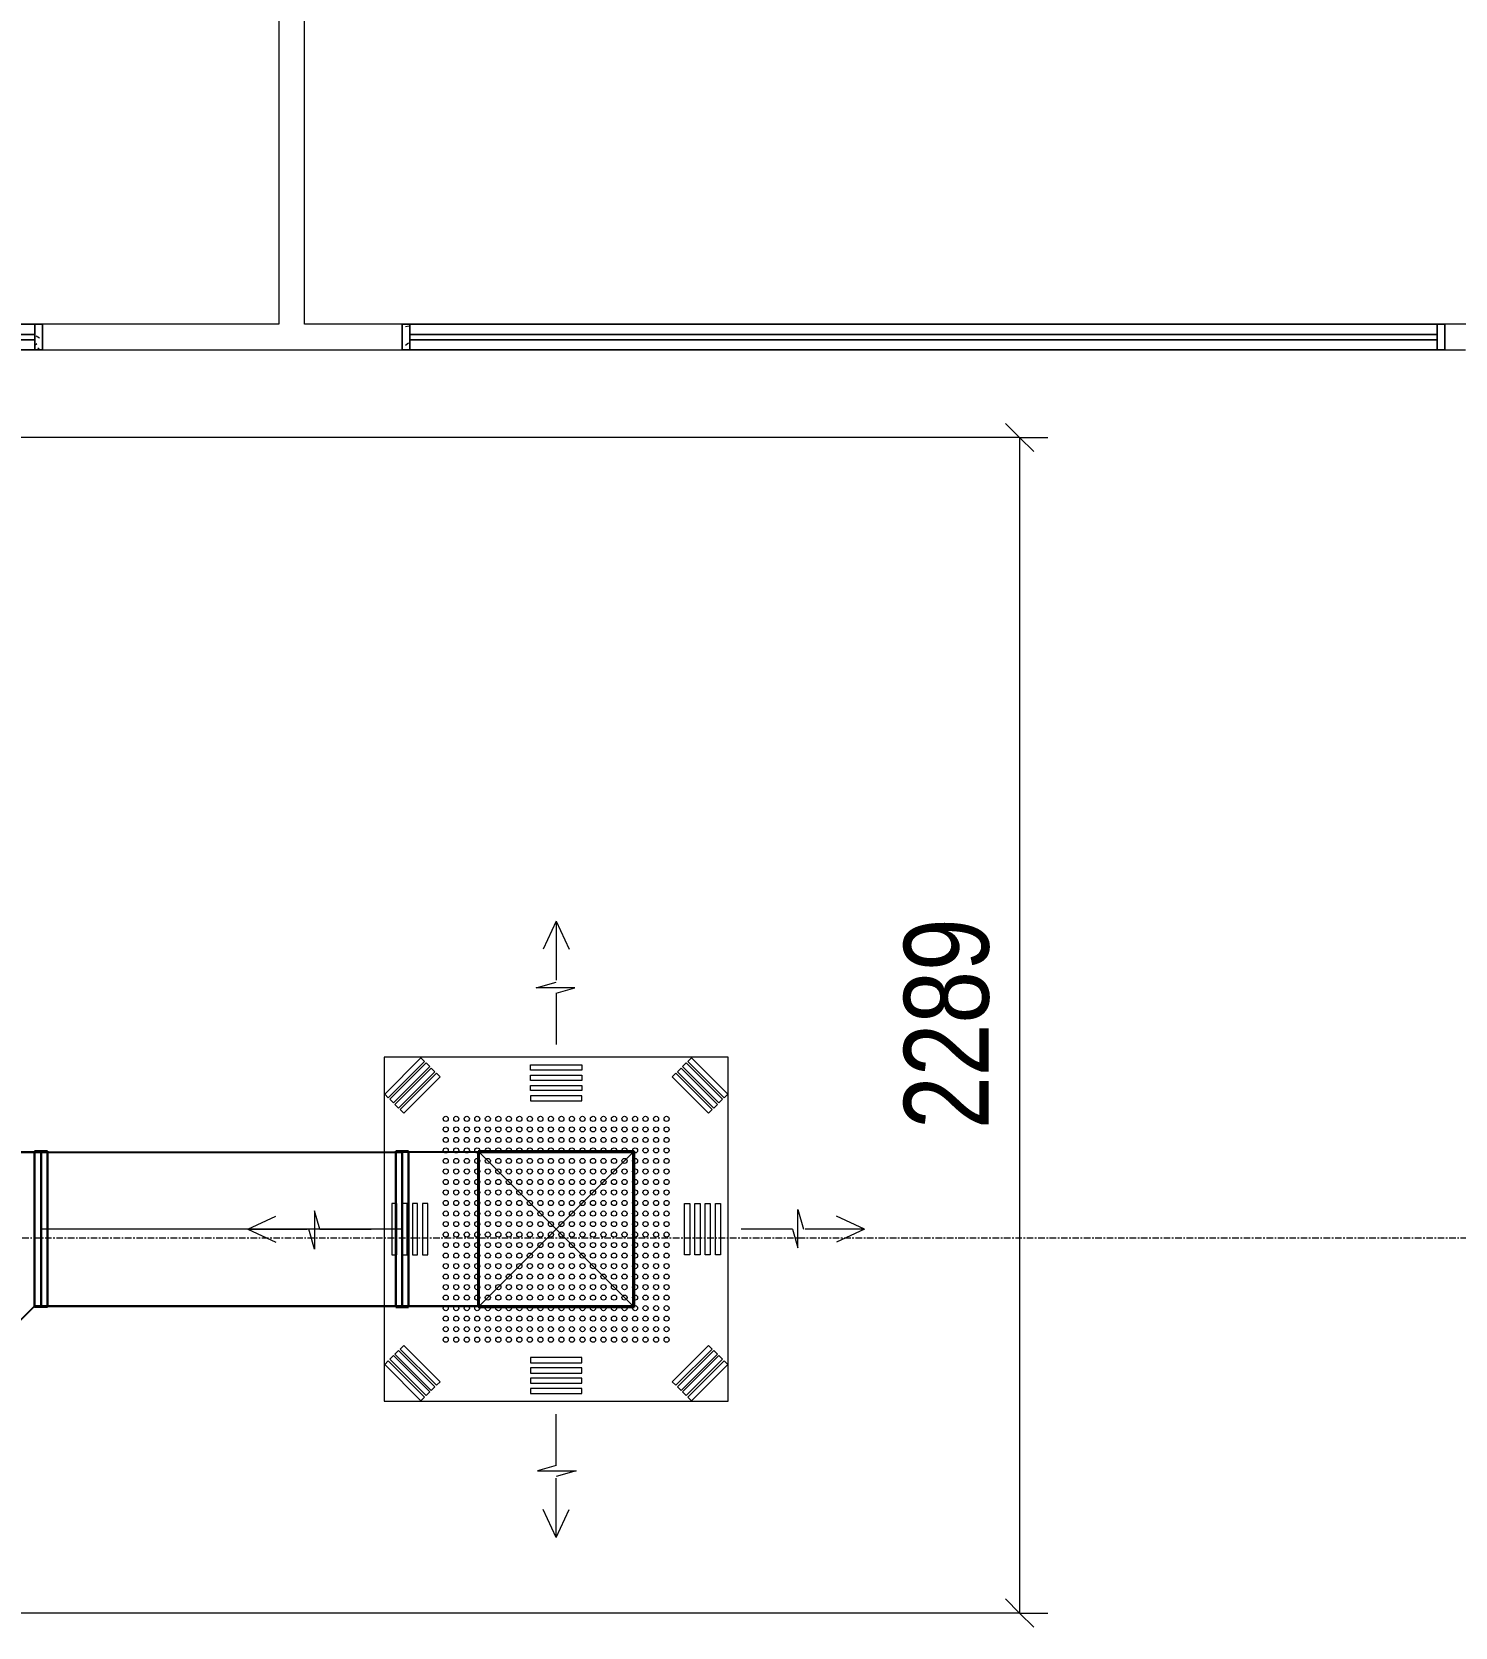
# Model space of a CAD drawing. Header units: millimetres. Extents: x -21807 to 22087, y 36760 to 60640.
# Drawn here: x -639 to 2131, y 50680 to 53786 of the extents above; entities that cross this region are included whole.
import ezdxf

# ---------------------------------------------------------------- set-up
doc = ezdxf.new("R2010")
doc.units = ezdxf.units.MM
doc.linetypes.add('Grid Line', pattern=[22.225, 12.7, -3.175, 3.175, -3.175])
for name, color, linetype, lineweight in [('A-ANNO-DIMS', 7, 'Continuous', 9), ('A-ANNO-DIMS-110', 7, 'Continuous', 9), ('A-DETL-GENF', 7, 'Continuous', 5), ('A-GENM', 7, 'Continuous', 5), ('A-WALL', 7, 'Continuous', 9), ('M-HVAC-CDFF', 7, 'Continuous', 5), ('M-HVAC-DUCT', 7, 'Continuous', 25), ('M-HVAC-DUCT-CNTR', 7, 'Continuous', 5), ('S-GRID', 7, 'Continuous', 9)]:
    doc.layers.add(name, color=color, linetype=linetype, lineweight=lineweight)
doc.layers.add('A-GLAZ', color=7, linetype='Continuous', lineweight=9, true_color=0x00007f)
doc.layers.add('M-HVAC-DUCT-ANNO', color=7, linetype='Continuous', lineweight=5, true_color=0x007f00)
doc.styles.add('Arial_3', font='arial.ttf', dxfattribs={"width": 0.8, "height": 165})
doc.dimstyles.new('AK_DIM_2_0_Arial_đỏ', dxfattribs={"dimscale": 304.8, "dimtxt": 168.342801, "dimasz": 0.180446, "dimexe": 0.180446, "dimexo": 0.180446, "dimgap": 0.036089, "dimtad": 1, "dimdec": 0, "dimzin": 0, "dimdsep": 46, "dimtxsty": 'Arial_3', "dimblk1": 'OBLIQUE', "dimblk2": 'OBLIQUE', "dimsah": 1, "dimcen": 0.09, "dimadec": 0, "dimazin": 0, "dimtfac": 1, "dimtdec": 4, "dimtix": 1, "dimtmove": 0, "dimatfit": 3, "dimfxl": 1, "dimtvp": 1, "dimtolj": 1, "dimtzin": 0, "dimarcsym": 2})

# ---------------------------------------------------------------- blocks, each defined once
blk = doc.blocks.new('AK_OViewTuongPanel - 2000x1200-V18-MẶT BẰNG HỆ THỐNG GIÓ CẤP AHU')
at = {"layer": 'A-GLAZ', "true_color": 0xaaaaaa}
h = blk.add_hatch(dxfattribs=at)
h.set_pattern_fill('FP_11', color=253, style=0, pattern_type=2)
h.set_pattern_definition([(217.5, (-3433.59, 53191.94), (3.52028, -107.6708), [7.376, -77.561, 7.376, -87.62, -90.805]), (217.5, (-3433.59, 53191.94), (3.52028, -107.6708), [-179.934, 7.376, -83.429]), (187.5, (-3433.59, 53191.94), (-98.89488, -157.70153), [7.376, -38.445, 7.376, -69.179, -29.337]), (187.5, (-3433.59, 53191.94), (-98.89488, -157.70153), [-122.377, 7.376, -21.961]), (147.5, (-3364.86, 53191.94), (-174.01878, -0.31631), [7.376, -20.564, 7.376, -93.208, -131.318]), (147.5, (-3364.86, 53191.94), (-174.01878, -0.31631), [-128.524, 7.376, -123.942]), (137.5, (-3364.86, 53191.94), (-167.9829, -49.0445), [7.376, -6.594, 7.376, -58.562, -75.438]), (137.5, (-3364.86, 53191.94), (-167.9829, -49.0445), [-79.908, 7.376, -68.062])])
h.paths.add_polyline_path([(-1015, 25), (-1015, -25), (-1000, -25), (-1000, 25)])
h.paths.add_polyline_path([(1015, 25), (1000, 25), (1000, -25), (1015, -25)])
at = {"layer": 'A-GLAZ', "color": 9, "lineweight": 13, "true_color": 0xaaaad4}
for p, q in [((-1015, 25), (-1015, -25)), ((-1000, 25), (-1015, 25)), ((-1015, -25), (-1015, 25)), ((-1015, 25), (1015, 25)), ((-1000, -25), (-1000, 25)), ((1000, 25), (-1000, 25)), ((-1000, 25), (-1000, -25)), ((1000, 5), (-1000, 5)), ((-1000, 5), (-1000, -5)), ((-1000, -5), (-1000, 5)), ((-1000, 5), (1000, 5)), ((1015, 25), (1000, 25)), ((1000, 25), (1000, -25)), ((1000, -25), (1000, 25)), ((1000, -5), (1000, 5)), ((1000, 5), (1000, -5)), ((1015, -25), (1015, 25)), ((1015, 25), (1015, -25)), ((-1015, -25), (-1000, -25)), ((1015, -25), (-1015, -25)), ((-1000, -5), (1000, -5)), ((1000, -5), (-1000, -5)), ((-1000, -25), (1000, -25)), ((1000, -25), (1015, -25))]:
    blk.add_line(p, q, dxfattribs=at)
blk = doc.blocks.new('AK_OViewTuongPanel - 2000x1200-V26-MẶT BẰNG HỆ THỐNG GIÓ CẤP AHU')
at = {"layer": 'A-GLAZ', "true_color": 0xaaaaaa}
h = blk.add_hatch(dxfattribs=at)
h.set_pattern_fill('FP_15', color=253, style=0, pattern_type=2)
h.set_pattern_definition([(217.5, (-703.59, 53191.94), (3.52028, -107.6708), [7.376, -77.561, 7.376, -87.62, -90.805]), (217.5, (-703.59, 53191.94), (3.52028, -107.6708), [-179.934, 7.376, -83.429]), (187.5, (-703.59, 53191.94), (-98.89488, -157.70153), [7.376, -38.445, 7.376, -69.179, -29.337]), (187.5, (-703.59, 53191.94), (-98.89488, -157.70153), [-122.377, 7.376, -21.961]), (147.5, (-634.86, 53191.94), (-174.01878, -0.31631), [7.376, -20.564, 7.376, -93.208, -131.318]), (147.5, (-634.86, 53191.94), (-174.01878, -0.31631), [-128.524, 7.376, -123.942]), (137.5, (-634.86, 53191.94), (-167.9829, -49.0445), [7.376, -6.594, 7.376, -58.562, -75.438]), (137.5, (-634.86, 53191.94), (-167.9829, -49.0445), [-79.908, 7.376, -68.062])])
h.paths.add_polyline_path([(-1015, 25), (-1015, -25), (-1000, -25), (-1000, 25)])
h.paths.add_polyline_path([(1015, 25), (1000, 25), (1000, -25), (1015, -25)])
at = {"layer": 'A-GLAZ', "color": 9, "lineweight": 13, "true_color": 0xaaaad4}
for p, q in [((-1015, 25), (-1015, -25)), ((-1000, 25), (-1015, 25)), ((-1015, -25), (-1015, 25)), ((-1015, 25), (1015, 25)), ((-1000, -25), (-1000, 25)), ((1000, 25), (-1000, 25)), ((-1000, 25), (-1000, -25)), ((1000, 5), (-1000, 5)), ((-1000, 5), (-1000, -5)), ((-1000, -5), (-1000, 5)), ((-1000, 5), (1000, 5)), ((1015, 25), (1000, 25)), ((1000, 25), (1000, -25)), ((1000, -25), (1000, 25)), ((1000, -5), (1000, 5)), ((1000, 5), (1000, -5)), ((1015, -25), (1015, 25)), ((1015, 25), (1015, -25)), ((-1015, -25), (-1000, -25)), ((1015, -25), (-1015, -25)), ((-1000, -5), (1000, -5)), ((1000, -5), (-1000, -5)), ((-1000, -25), (1000, -25)), ((1000, -25), (1015, -25))]:
    blk.add_line(p, q, dxfattribs=at)
blk = doc.blocks.new('AK-SGS-M3-A_rvt-1-MẶT BẰNG HỆ THỐNG GIÓ CẤP AHU')
at = {"layer": 'A-WALL', "color": 253, "lineweight": 13, "true_color": 0xaaaaaa}
for p, q in [((-158.6, 54051.9), (-158.6, 53216.9)), ((-158.6, 54051.9), (-158.6, 53216.9)), ((-108.6, 53216.9), (-108.6, 54051.9)), ((-108.6, 53216.9), (-108.6, 54051.9)), ((-158.6, 53216.9), (-3783.6, 53216.9)), ((-2648.6, 53216.9), (-618.6, 53216.9)), ((-158.6, 53216.9), (-618.6, 53216.9)), ((-618.6, 53216.9), (-618.6, 53166.9)), ((-618.6, 53216.9), (-618.6, 53166.9)), ((81.4, 53216.9), (-108.6, 53216.9)), ((3017.8, 53216.9), (-108.6, 53216.9)), ((81.4, 53166.9), (81.4, 53216.9)), ((81.4, 53166.9), (81.4, 53216.9)), ((81.4, 53216.9), (2111.4, 53216.9)), ((3017.8, 53216.9), (2111.4, 53216.9)), ((2111.4, 53216.9), (2111.4, 53166.9)), ((2111.4, 53216.9), (2111.4, 53166.9)), ((-3783.6, 53166.9), (2151.4, 53166.9)), ((-618.6, 53166.9), (-2648.6, 53166.9)), ((-618.6, 53166.9), (81.4, 53166.9)), ((2111.4, 53166.9), (81.4, 53166.9)), ((2111.4, 53166.9), (2151.4, 53166.9))]:
    blk.add_line(p, q, dxfattribs=at)
at = {"layer": 'A-GLAZ', "color": 9, "lineweight": 13, "true_color": 0xaaaad4, "rotation": 180}
for name, p in [('AK_OViewTuongPanel - 2000x1200-V18-MẶT BẰNG HỆ THỐNG GIÓ CẤP AHU', (-1633.6, 53191.9)), ('AK_OViewTuongPanel - 2000x1200-V26-MẶT BẰNG HỆ THỐNG GIÓ CẤP AHU', (1096.4, 53191.9))]:
    blk.add_blockref(name, p, dxfattribs=at)
blk = doc.blocks.new('MatNaGioCap_KemHopGio_KemLocHepa - CẤP F3-2229481-MẶT BẰNG HỆ THỐNG GIÓ CẤP AHU')
at = {"layer": 'A-DETL-GENF', "color": 5, "lineweight": 9, "true_color": 0x0000ff}
for p, q in [((-335, 335), (-335, -335)), ((335, 335), (-335, 335)), ((335, -335), (335, 335)), ((-335, -335), (335, -335))]:
    blk.add_line(p, q, dxfattribs=at)
at = {"layer": 'A-DETL-GENF', "color": 5, "true_color": 0x0000ff}
for p, q in [((-263.2, 333.9), (-333.9, 263.2)), ((-326.8, 256.1), (-256.1, 326.8)), ((-253.2, 323.9), (-323.9, 253.2)), ((-316.8, 246.1), (-246.1, 316.8)), ((-243.2, 313.9), (-313.9, 243.2)), ((-256.1, 326.8), (-263.2, 333.9)), ((-246.1, 316.8), (-253.2, 323.9)), ((-236.1, 306.8), (-243.2, 313.9)), ((-50, 320), (50, 320)), ((-50, 310), (-50, 320)), ((50, 320), (50, 310)), ((243.2, 313.9), (236.1, 306.8)), ((313.9, 243.2), (243.2, 313.9)), ((253.2, 323.9), (246.1, 316.8)), ((246.1, 316.8), (316.8, 246.1)), ((323.9, 253.2), (253.2, 323.9)), ((263.2, 333.9), (256.1, 326.8)), ((256.1, 326.8), (326.8, 256.1)), ((333.9, 263.2), (263.2, 333.9)), ((-306.8, 236.1), (-236.1, 306.8)), ((-233.2, 303.9), (-303.9, 233.2)), ((-296.8, 226.1), (-226.1, 296.8)), ((-226.1, 296.8), (-233.2, 303.9)), ((50, 310), (-50, 310)), ((-50, 300), (50, 300)), ((-50, 290), (-50, 300)), ((50, 290), (-50, 290)), ((-50, 280), (50, 280)), ((-50, 270), (-50, 280)), ((50, 300), (50, 290)), ((50, 280), (50, 270)), ((233.2, 303.9), (226.1, 296.8)), ((226.1, 296.8), (296.8, 226.1)), ((303.9, 233.2), (233.2, 303.9)), ((236.1, 306.8), (306.8, 236.1)), ((-333.9, 263.2), (-326.8, 256.1)), ((-323.9, 253.2), (-316.8, 246.1)), ((50, 270), (-50, 270)), ((-50, 260), (-50, 250)), ((50, 260), (-50, 260)), ((-50, 250), (50, 250)), ((50, 250), (50, 260)), ((316.8, 246.1), (323.9, 253.2)), ((326.8, 256.1), (333.9, 263.2)), ((-313.9, 243.2), (-306.8, 236.1)), ((-303.9, 233.2), (-296.8, 226.1)), ((296.8, 226.1), (303.9, 233.2)), ((306.8, 236.1), (313.9, 243.2)), ((-320, 50), (-320, -50)), ((-310, 50), (-320, 50)), ((-310, -50), (-310, 50)), ((-300, 50), (-300, -50)), ((-290, 50), (-300, 50)), ((-290, -50), (-290, 50)), ((-280, 50), (-280, -50)), ((-270, 50), (-280, 50)), ((-270, -50), (-270, 50)), ((-260, 50), (-260, -50)), ((-250, 50), (-260, 50)), ((-250, -50), (-250, 50)), ((250, 50), (260, 50)), ((250, -50), (250, 50)), ((260, 50), (260, -50)), ((270, 50), (280, 50)), ((270, -50), (270, 50)), ((280, 50), (280, -50)), ((290, 50), (300, 50)), ((290, -50), (290, 50)), ((300, 50), (300, -50)), ((310, 50), (320, 50)), ((310, -50), (310, 50)), ((320, 50), (320, -50)), ((-320, -50), (-310, -50)), ((-300, -50), (-290, -50)), ((-280, -50), (-270, -50)), ((-260, -50), (-250, -50)), ((260, -50), (250, -50)), ((280, -50), (270, -50)), ((300, -50), (290, -50)), ((320, -50), (310, -50)), ((-316.8, -246.1), (-323.9, -253.2)), ((-246.1, -316.8), (-316.8, -246.1)), ((-306.8, -236.1), (-313.9, -243.2)), ((-313.9, -243.2), (-243.2, -313.9)), ((-236.1, -306.8), (-306.8, -236.1)), ((-296.8, -226.1), (-303.9, -233.2)), ((-303.9, -233.2), (-233.2, -303.9)), ((-226.1, -296.8), (-296.8, -226.1)), ((296.8, -226.1), (226.1, -296.8)), ((233.2, -303.9), (303.9, -233.2)), ((306.8, -236.1), (236.1, -306.8)), ((243.2, -313.9), (313.9, -243.2)), ((316.8, -246.1), (246.1, -316.8)), ((303.9, -233.2), (296.8, -226.1)), ((313.9, -243.2), (306.8, -236.1)), ((323.9, -253.2), (316.8, -246.1)), ((-326.8, -256.1), (-333.9, -263.2)), ((-333.9, -263.2), (-263.2, -333.9)), ((-256.1, -326.8), (-326.8, -256.1)), ((-323.9, -253.2), (-253.2, -323.9)), ((-50, -250), (-50, -260)), ((50, -250), (-50, -250)), ((-50, -260), (50, -260)), ((-50, -270), (-50, -280)), ((50, -270), (-50, -270)), ((50, -260), (50, -250)), ((50, -280), (50, -270)), ((253.2, -323.9), (323.9, -253.2)), ((326.8, -256.1), (256.1, -326.8)), ((263.2, -333.9), (333.9, -263.2)), ((333.9, -263.2), (326.8, -256.1)), ((-243.2, -313.9), (-236.1, -306.8)), ((-233.2, -303.9), (-226.1, -296.8)), ((-50, -280), (50, -280)), ((-50, -290), (-50, -300)), ((50, -290), (-50, -290)), ((-50, -300), (50, -300)), ((-50, -310), (-50, -320)), ((50, -310), (-50, -310)), ((50, -300), (50, -290)), ((50, -320), (50, -310)), ((226.1, -296.8), (233.2, -303.9)), ((236.1, -306.8), (243.2, -313.9)), ((-263.2, -333.9), (-256.1, -326.8)), ((-253.2, -323.9), (-246.1, -316.8)), ((-50, -320), (50, -320)), ((246.1, -316.8), (253.2, -323.9)), ((256.1, -326.8), (263.2, -333.9))]:
    blk.add_line(p, q, dxfattribs=at)
for centre in [(-215, 215), (-194.5, 215), (-174, 215), (-153.6, 215), (-133.1, 215), (-112.6, 215), (-92.1, 215), (-71.7, 215), (-51.2, 215), (-30.7, 215), (-10.2, 215), (10.2, 215), (30.7, 215), (51.2, 215), (71.7, 215), (92.1, 215), (112.6, 215), (133.1, 215), (153.6, 215), (174, 215), (194.5, 215), (215, 215), (-215, 194.5), (-194.5, 194.5), (-174, 194.5), (-153.6, 194.5), (-133.1, 194.5), (-112.6, 194.5), (-92.1, 194.5), (-71.7, 194.5), (-51.2, 194.5), (-30.7, 194.5), (-10.2, 194.5), (10.2, 194.5), (30.7, 194.5), (51.2, 194.5), (71.7, 194.5), (92.1, 194.5), (112.6, 194.5), (133.1, 194.5), (153.6, 194.5), (174, 194.5), (194.5, 194.5), (215, 194.5), (-215, 174), (-215, 153.6), (-194.5, 174), (-194.5, 153.6), (-174, 174), (-174, 153.6), (-153.6, 174), (-153.6, 153.6), (-133.1, 174), (-133.1, 153.6), (-112.6, 174), (-112.6, 153.6), (-92.1, 174), (-92.1, 153.6), (-71.7, 174), (-71.7, 153.6), (-51.2, 174), (-51.2, 153.6), (-30.7, 174), (-30.7, 153.6), (-10.2, 174), (-10.2, 153.6), (10.2, 174), (10.2, 153.6), (30.7, 174), (30.7, 153.6), (51.2, 174), (51.2, 153.6), (71.7, 174), (71.7, 153.6), (92.1, 174), (92.1, 153.6), (112.6, 174), (112.6, 153.6), (133.1, 174), (133.1, 153.6), (153.6, 174), (153.6, 153.6), (174, 174), (174, 153.6), (194.5, 174), (194.5, 153.6), (215, 174), (215, 153.6), (-215, 133.1), (-194.5, 133.1), (-174, 133.1), (-153.6, 133.1), (-133.1, 133.1), (-112.6, 133.1), (-92.1, 133.1), (-71.7, 133.1), (-51.2, 133.1), (-30.7, 133.1), (-10.2, 133.1), (10.2, 133.1), (30.7, 133.1), (51.2, 133.1), (71.7, 133.1), (92.1, 133.1), (112.6, 133.1), (133.1, 133.1), (153.6, 133.1), (174, 133.1), (194.5, 133.1), (215, 133.1), (-215, 112.6), (-215, 92.1), (-194.5, 112.6), (-194.5, 92.1), (-174, 112.6), (-174, 92.1), (-153.6, 112.6), (-153.6, 92.1), (-133.1, 112.6), (-133.1, 92.1), (-112.6, 112.6), (-112.6, 92.1), (-92.1, 112.6), (-92.1, 92.1), (-71.7, 112.6), (-71.7, 92.1), (-51.2, 112.6), (-51.2, 92.1), (-30.7, 112.6), (-30.7, 92.1), (-10.2, 112.6), (-10.2, 92.1), (10.2, 112.6), (10.2, 92.1), (30.7, 112.6), (30.7, 92.1), (51.2, 112.6), (51.2, 92.1), (71.7, 112.6), (71.7, 92.1), (92.1, 112.6), (92.1, 92.1), (112.6, 112.6), (112.6, 92.1), (133.1, 112.6), (133.1, 92.1), (153.6, 112.6), (153.6, 92.1), (174, 112.6), (174, 92.1), (194.5, 112.6), (194.5, 92.1), (215, 112.6), (215, 92.1), (-215, 71.7), (-194.5, 71.7), (-174, 71.7), (-153.6, 71.7), (-133.1, 71.7), (-112.6, 71.7), (-92.1, 71.7), (-71.7, 71.7), (-51.2, 71.7), (-30.7, 71.7), (-10.2, 71.7), (10.2, 71.7), (30.7, 71.7), (51.2, 71.7), (71.7, 71.7), (92.1, 71.7), (112.6, 71.7), (133.1, 71.7), (153.6, 71.7), (174, 71.7), (194.5, 71.7), (215, 71.7), (-215, 51.2), (-215, 30.7), (-194.5, 51.2), (-194.5, 30.7), (-174, 51.2), (-174, 30.7), (-153.6, 51.2), (-153.6, 30.7), (-133.1, 51.2), (-133.1, 30.7), (-112.6, 51.2), (-112.6, 30.7), (-92.1, 51.2), (-92.1, 30.7), (-71.7, 51.2), (-71.7, 30.7), (-51.2, 51.2), (-51.2, 30.7), (-30.7, 51.2), (-30.7, 30.7), (-10.2, 51.2), (-10.2, 30.7), (10.2, 51.2), (10.2, 30.7), (30.7, 51.2), (30.7, 30.7), (51.2, 51.2), (51.2, 30.7), (71.7, 51.2), (71.7, 30.7), (92.1, 51.2), (92.1, 30.7), (112.6, 51.2), (112.6, 30.7), (133.1, 51.2), (133.1, 30.7), (153.6, 51.2), (153.6, 30.7), (174, 51.2), (174, 30.7), (194.5, 51.2), (194.5, 30.7), (215, 51.2), (215, 30.7), (-215, 10.2), (-194.5, 10.2), (-174, 10.2), (-153.6, 10.2), (-133.1, 10.2), (-112.6, 10.2), (-92.1, 10.2), (-71.7, 10.2), (-51.2, 10.2), (-30.7, 10.2), (-10.2, 10.2), (10.2, 10.2), (30.7, 10.2), (51.2, 10.2), (71.7, 10.2), (92.1, 10.2), (112.6, 10.2), (133.1, 10.2), (153.6, 10.2), (174, 10.2), (194.5, 10.2), (215, 10.2), (-215, -10.2), (-215, -30.7), (-194.5, -10.2), (-194.5, -30.7), (-174, -10.2), (-174, -30.7), (-153.6, -10.2), (-153.6, -30.7), (-133.1, -10.2), (-133.1, -30.7), (-112.6, -10.2), (-112.6, -30.7), (-92.1, -10.2), (-92.1, -30.7), (-71.7, -10.2), (-71.7, -30.7), (-51.2, -10.2), (-51.2, -30.7), (-30.7, -10.2), (-30.7, -30.7), (-10.2, -10.2), (-10.2, -30.7), (10.2, -10.2), (10.2, -30.7), (30.7, -10.2), (30.7, -30.7), (51.2, -10.2), (51.2, -30.7), (71.7, -10.2), (71.7, -30.7), (92.1, -10.2), (92.1, -30.7), (112.6, -10.2), (112.6, -30.7), (133.1, -10.2), (133.1, -30.7), (153.6, -10.2), (153.6, -30.7), (174, -10.2), (174, -30.7), (194.5, -10.2), (194.5, -30.7), (215, -10.2), (215, -30.7), (-215, -51.2), (-194.5, -51.2), (-174, -51.2), (-153.6, -51.2), (-133.1, -51.2), (-112.6, -51.2), (-92.1, -51.2), (-71.7, -51.2), (-51.2, -51.2), (-30.7, -51.2), (-10.2, -51.2), (10.2, -51.2), (30.7, -51.2), (51.2, -51.2), (71.7, -51.2), (92.1, -51.2), (112.6, -51.2), (133.1, -51.2), (153.6, -51.2), (174, -51.2), (194.5, -51.2), (215, -51.2), (-215, -71.7), (-215, -92.1), (-194.5, -71.7), (-194.5, -92.1), (-174, -71.7), (-174, -92.1), (-153.6, -71.7), (-153.6, -92.1), (-133.1, -71.7), (-133.1, -92.1), (-112.6, -71.7), (-112.6, -92.1), (-92.1, -71.7), (-92.1, -92.1), (-71.7, -71.7), (-71.7, -92.1), (-51.2, -71.7), (-51.2, -92.1), (-30.7, -71.7), (-30.7, -92.1), (-10.2, -71.7), (-10.2, -92.1), (10.2, -71.7), (10.2, -92.1), (30.7, -71.7), (30.7, -92.1), (51.2, -71.7), (51.2, -92.1), (71.7, -71.7), (71.7, -92.1), (92.1, -71.7), (92.1, -92.1), (112.6, -71.7), (112.6, -92.1), (133.1, -71.7), (133.1, -92.1), (153.6, -71.7), (153.6, -92.1), (174, -71.7), (174, -92.1), (194.5, -71.7), (194.5, -92.1), (215, -71.7), (215, -92.1), (-215, -112.6), (-194.5, -112.6), (-174, -112.6), (-153.6, -112.6), (-133.1, -112.6), (-112.6, -112.6), (-92.1, -112.6), (-71.7, -112.6), (-51.2, -112.6), (-30.7, -112.6), (-10.2, -112.6), (10.2, -112.6), (30.7, -112.6), (51.2, -112.6), (71.7, -112.6), (92.1, -112.6), (112.6, -112.6), (133.1, -112.6), (153.6, -112.6), (174, -112.6), (194.5, -112.6), (215, -112.6), (-215, -133.1), (-215, -153.6), (-194.5, -133.1), (-194.5, -153.6), (-174, -133.1), (-174, -153.6), (-153.6, -133.1), (-153.6, -153.6), (-133.1, -133.1), (-133.1, -153.6), (-112.6, -133.1), (-112.6, -153.6), (-92.1, -133.1), (-92.1, -153.6), (-71.7, -133.1), (-71.7, -153.6), (-51.2, -133.1), (-51.2, -153.6), (-30.7, -133.1), (-30.7, -153.6), (-10.2, -133.1), (-10.2, -153.6), (10.2, -133.1), (10.2, -153.6), (30.7, -133.1), (30.7, -153.6), (51.2, -133.1), (51.2, -153.6), (71.7, -133.1), (71.7, -153.6), (92.1, -133.1), (92.1, -153.6), (112.6, -133.1), (112.6, -153.6), (133.1, -133.1), (133.1, -153.6), (153.6, -133.1), (153.6, -153.6), (174, -133.1), (174, -153.6), (194.5, -133.1), (194.5, -153.6), (215, -133.1), (215, -153.6), (-215, -174), (-194.5, -174), (-174, -174), (-153.6, -174), (-133.1, -174), (-112.6, -174), (-92.1, -174), (-71.7, -174), (-51.2, -174), (-30.7, -174), (-10.2, -174), (10.2, -174), (30.7, -174), (51.2, -174), (71.7, -174), (92.1, -174), (112.6, -174), (133.1, -174), (153.6, -174), (174, -174), (194.5, -174), (215, -174), (-215, -194.5), (-215, -215), (-194.5, -194.5), (-194.5, -215), (-174, -194.5), (-174, -215), (-153.6, -194.5), (-153.6, -215), (-133.1, -194.5), (-133.1, -215), (-112.6, -194.5), (-112.6, -215), (-92.1, -194.5), (-92.1, -215), (-71.7, -194.5), (-71.7, -215), (-51.2, -194.5), (-51.2, -215), (-30.7, -194.5), (-30.7, -215), (-10.2, -194.5), (-10.2, -215), (10.2, -194.5), (10.2, -215), (30.7, -194.5), (30.7, -215), (51.2, -194.5), (51.2, -215), (71.7, -194.5), (71.7, -215), (92.1, -194.5), (92.1, -215), (112.6, -194.5), (112.6, -215), (133.1, -194.5), (133.1, -215), (153.6, -194.5), (153.6, -215), (174, -194.5), (174, -215), (194.5, -194.5), (194.5, -215), (215, -194.5), (215, -215)]:
    blk.add_circle(centre, 5, dxfattribs=at)
at = {"layer": 'A-GENM', "color": 5, "true_color": 0x0000ff}
for p, q in [((0, 600), (-25.4, 545.6)), ((0, 600), (25.4, 545.6)), ((0, 600), (0, 485)), ((-38.7, 470.4), (0, 481.4)), ((36.1, 470.4), (-38.7, 470.4)), ((0, 460), (36.1, 470.4)), ((0, 460), (0, 360)), ((-470.4, 36.1), (-470.4, -38.7)), ((-460, 0), (-470.4, 36.1)), ((470.4, 38.7), (481.4, 0)), ((470.4, -36.1), (470.4, 38.7)), ((-600, 0), (-545.6, 25.4)), ((-600, 0), (-545.6, -25.4)), ((-600, 0), (-485, 0)), ((-470.4, -38.7), (-481.4, 0)), ((-460, 0), (-360, 0)), ((600, 0), (545.6, 25.4)), ((460, 0), (360, 0)), ((460, 0), (470.4, -36.1)), ((600, 0), (485, 0)), ((600, 0), (545.6, -25.4)), ((0, -460), (0, -360)), ((0, -460), (-36.1, -470.4)), ((-36.1, -470.4), (38.7, -470.4)), ((38.7, -470.4), (0, -481.4)), ((0, -600), (0, -485)), ((0, -600), (-25.4, -545.6)), ((0, -600), (25.4, -545.6))]:
    blk.add_line(p, q, dxfattribs=at)
blk = doc.blocks.new('ChanRe_ChuNhat_NepC1 - Standard-2181007-MẶT BẰNG HỆ THỐNG GIÓ CẤP AHU')
at = {"layer": 'M-HVAC-DUCT', "color": 5, "true_color": 0x0000ff}
for p, q in [((0, 300), (-6.096, 300)), ((-6.096, -150), (-6.096, 300)), ((-6.096, 300), (-6.096, -150)), ((-6.096, 300), (0, 300)), ((150, 150), (0, 300)), ((150, 150), (0, 300)), ((150, -152), (150, 152)), ((150, 152), (150, -152)), ((162.5, 152), (150, 152)), ((162.5, 152), (150, 152)), ((150, 150), (150, -150)), ((150, -150), (150, 150)), ((150, -150), (150, 150)), ((150, 150), (150, -150)), ((162.5, 150), (150, 150)), ((162.5, 150), (150, 150)), ((162.5, -152), (162.5, 152)), ((162.5, 152), (162.5, -152)), ((175, 152), (162.5, 152)), ((175, 152), (162.5, 152)), ((162.5, -152), (162.5, 152)), ((162.5, 152), (162.5, -152)), ((162.5, -150), (162.5, 150)), ((162.5, 150), (162.5, -150)), ((175, 150), (162.5, 150)), ((175, 150), (162.5, 150)), ((162.5, -150), (162.5, 150)), ((162.5, 150), (162.5, -150)), ((175, -152), (175, 152)), ((175, 152), (175, -152)), ((175, -150), (175, 150)), ((175, 150), (175, -150)), ((-6.096, -150), (150, -150)), ((150, -150), (-6.096, -150)), ((150, -150), (162.5, -150)), ((162.5, -150), (150, -150)), ((150, -152), (162.5, -152)), ((162.5, -152), (150, -152)), ((162.5, -150), (175, -150)), ((175, -150), (162.5, -150)), ((162.5, -152), (175, -152)), ((175, -152), (162.5, -152))]:
    blk.add_line(p, q, dxfattribs=at)
blk = doc.blocks.new('Cut_ChuNhat_NepC1 - 1 W-2074423-MẶT BẰNG HỆ THỐNG GIÓ CẤP AHU')
at = {"layer": 'M-HVAC-DUCT', "color": 5, "true_color": 0x0000ff}
for p, q in [((-14585.7, 48508.7), (-14585.7, 48204.7)), ((-14281.7, 48508.7), (-14585.7, 48508.7)), ((-14585.7, 48508.7), (-14281.7, 48508.7)), ((-14585.7, 48204.7), (-14585.7, 48508.7)), ((-14583.7, 48506.7), (-14583.7, 48206.7)), ((-14583.7, 48206.7), (-14583.7, 48506.7)), ((-14583.7, 48506.7), (-14283.7, 48506.7)), ((-14583.7, 48506.7), (-14133.7, 48506.7)), ((-14283.7, 48506.7), (-14283.7, 48206.7)), ((-14133.7, 48506.7), (-14283.7, 48506.7)), ((-14281.7, 48204.7), (-14281.7, 48508.7)), ((-14281.7, 48508.7), (-14281.7, 48204.7)), ((-14146.2, 48508.7), (-14146.2, 48204.7)), ((-14146.2, 48204.7), (-14146.2, 48508.7)), ((-14121.2, 48508.7), (-14146.2, 48508.7)), ((-14146.2, 48508.7), (-14121.2, 48508.7)), ((-14133.7, 48506.7), (-14133.7, 48206.7)), ((-14133.7, 48206.7), (-14133.7, 48506.7)), ((-14121.2, 48508.7), (-14121.2, 48204.7)), ((-14121.2, 48204.7), (-14121.2, 48508.7)), ((-14585.7, 48204.7), (-14281.7, 48204.7)), ((-14281.7, 48204.7), (-14585.7, 48204.7)), ((-14283.7, 48206.7), (-14583.7, 48206.7)), ((-14583.7, 48206.7), (-14133.7, 48206.7)), ((-14283.7, 48206.7), (-14133.7, 48206.7)), ((-14146.2, 48204.7), (-14121.2, 48204.7)), ((-14146.2, 48204.7), (-14121.2, 48204.7))]:
    blk.add_line(p, q, dxfattribs=at)
blk = doc.blocks.new('AK-SGS-M3-Hrvt_rvt-1-MẶT BẰNG HỆ THỐNG GIÓ CẤP AHU')
at = {"layer": 'M-HVAC-DUCT', "color": 5, "true_color": 0x0000ff}
for p, q in [((-621.5, 51304.4), (-621.5, 51604.4)), ((-621.5, 51604.4), (-621.5, 51304.4)), ((-621.5, 51604.4), (81.4, 51604.4)), ((-621.5, 51604.4), (81.4, 51604.4)), ((81.4, 51304.4), (81.4, 51604.4)), ((81.4, 51604.4), (81.4, 51304.4)), ((81.4, 51304.4), (-621.5, 51304.4)), ((-621.5, 51304.4), (81.4, 51304.4))]:
    blk.add_line(p, q, dxfattribs=at)
at = {"layer": 'M-HVAC-DUCT-ANNO', "color": 5, "true_color": 0x0000ff}
for p, q in [((231.4, 51304.4), (231.4, 51604.4)), ((231.4, 51604.4), (531.4, 51604.4)), ((531.4, 51604.4), (231.4, 51304.4)), ((531.4, 51304.4), (231.4, 51604.4)), ((531.4, 51604.4), (531.4, 51304.4)), ((531.4, 51304.4), (231.4, 51304.4))]:
    blk.add_line(p, q, dxfattribs=at)
at = {"layer": 'M-HVAC-DUCT-CNTR', "color": 5, "true_color": 0x0000ff}
blk.add_line((81.4, 51454.4), (-621.5, 51454.4), dxfattribs=at)
at = {"layer": 'M-HVAC-CDFF', "color": 5, "lineweight": 25, "true_color": 0x0000ff}
blk.add_blockref('MatNaGioCap_KemHopGio_KemLocHepa - CẤP F3-2229481-MẶT BẰNG HỆ THỐNG GIÓ CẤP AHU', (381.4, 51454.4), dxfattribs=at)
at = {"layer": 'M-HVAC-DUCT', "color": 5, "lineweight": 25, "true_color": 0x0000ff, "extrusion": (0, 0, -1), "rotation": 180}
blk.add_blockref('ChanRe_ChuNhat_NepC1 - Standard-2181007-MẶT BẰNG HỆ THỐNG GIÓ CẤP AHU', (784, 51454.4), dxfattribs=at)
at = {"layer": 'M-HVAC-DUCT', "color": 5, "lineweight": 25, "true_color": 0x0000ff, "rotation": 180}
blk.add_blockref('Cut_ChuNhat_NepC1 - 1 W-2074423-MẶT BẰNG HỆ THỐNG GIÓ CẤP AHU', (-14052.3, 99811.1), dxfattribs=at)
blk = doc.blocks.new('DIMBLOCK31-MẶT BẰNG HỆ THỐNG GIÓ CẤP AHU')
at = {"layer": 'A-ANNO-DIMS-110', "color": 1, "true_color": 0xff0000}
for p, q in [((1283.6, 52996.5), (1256.1, 53024)), ((1283.6, 52996.5), (-729, 52996.5)), ((1283.6, 52996.5), (1283.6, 50707.1)), ((1283.6, 52996.5), (1311.1, 52969)), ((1283.6, 52996.5), (1338.6, 52996.5)), ((1283.6, 50707.1), (1256.1, 50734.6)), ((1283.6, 50707.1), (-729, 50707.1)), ((1283.6, 50707.1), (1311.1, 50679.6)), ((1283.6, 50707.1), (1338.6, 50707.1))]:
    blk.add_line(p, q, dxfattribs=at)
at = {"layer": 'A-ANNO-DIMS-110', "color": 0, "insert": (1058.4, 51649.8), "char_height": 165, "width": 484.827, "attachment_point": 1, "rotation": 90, "line_spacing_factor": 0.941778, "style": 'Arial_3'}
blk.add_mtext('2289', dxfattribs=at)
blk = doc.blocks.new('_Oblique')
at = {"color": 0, "linetype": 'ByBlock', "lineweight": -2}
blk.add_line((-0.5, -0.5), (0.5, 0.5), dxfattribs=at)

msp = doc.modelspace()

# ---------------------------------------------------------------- linework, layer by layer
at = {"layer": 'S-GRID', "linetype": 'Grid Line'}
msp.add_line((14623.1, 51436.9), (-21036.6, 51436.9), dxfattribs=at)

# ---------------------------------------------------------------- block references
at = {"lineweight": 5}
for name in ['AK-SGS-M3-Hrvt_rvt-1-MẶT BẰNG HỆ THỐNG GIÓ CẤP AHU', 'AK-SGS-M3-A_rvt-1-MẶT BẰNG HỆ THỐNG GIÓ CẤP AHU']:
    msp.add_blockref(name, (0, 0), dxfattribs=at)

# ---------------------------------------------------------------- dimensions: what is measured, and where the dimension line sits
at = {"layer": 'A-ANNO-DIMS', "color": 1, "true_color": 0xff0000}
dim = msp.add_linear_dim(base=(1283.6, 50707.1), p1=(-784, 52996.5), p2=(-784, 50707.1), angle=90, dimstyle='AK_DIM_2_0_Arial_đỏ', override={"dimpost": '<>', "dimfxl": 2289.381452}, dxfattribs=at)
dim.commit()
dim.dimension.update_dxf_attribs({"geometry": 'DIMBLOCK31-MẶT BẰNG HỆ THỐNG GIÓ CẤP AHU', "text_midpoint": (1188.4, 51851.8)})

doc.saveas('drawing.dxf')
